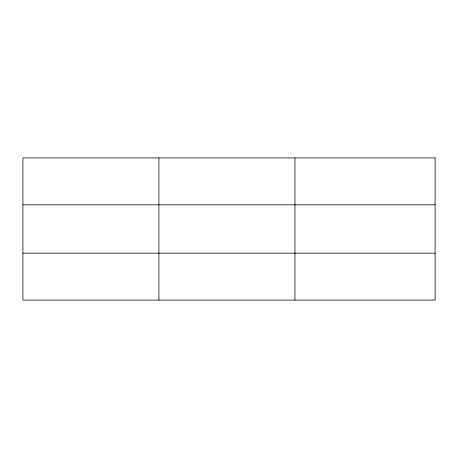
<?xml version="1.0" encoding="UTF-8"?>
<svg xmlns="http://www.w3.org/2000/svg" width="458" height="458" viewBox="0 0 458 458"><rect width="100%" height="100%" fill="white"/><g stroke="black" fill="none" stroke-linecap="round" stroke-linejoin="round"><path stroke-width="0.69" d="M158.926 157.913L158.926 300.087M294.952 157.913L294.952 300.087M22.9 204.829L435.1 204.829M22.9 253.171L435.1 253.171M435.1 157.913L435.1 300.087L22.9 300.087L22.9 157.913L435.1 157.913"/></g></svg>
